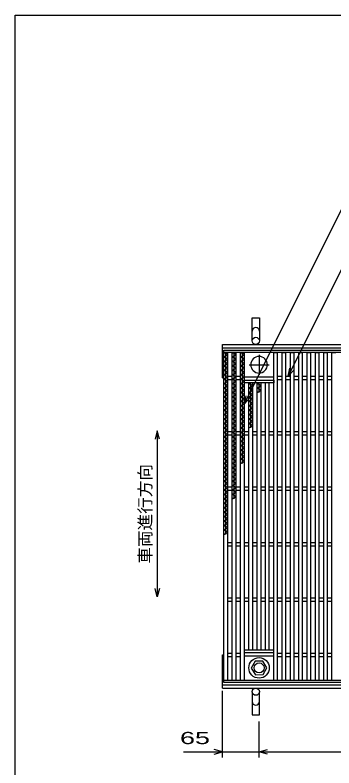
# Model space of a CAD drawing. Units: millimetres, scale not verified. Extents: x -1820 to 1731, y -1282 to 1054.
# Drawn here: x -1729 to -1154, y -305 to 1054 of the extents above; entities that cross this region are included whole.
import ezdxf
from ezdxf.enums import TextEntityAlignment as Align

# ---------------------------------------------------------------- set-up
doc = ezdxf.new("R2010")
doc.units = ezdxf.units.MM
doc.header["$LTSCALE"] = 10
doc.linetypes.add('CHAIN', pattern=[18.5, 12, -1.5, 3.5, -1.5])
for name, color, linetype, lineweight in [('0_2', 150, 'Continuous', 25), ('16', 3, 'Continuous', 25), ('19', 6, 'Continuous', 25), ('22', 2, 'Continuous', 25)]:
    doc.layers.add(name, color=color, linetype=linetype, lineweight=lineweight)
doc.styles.add('ベクトル', font='')
doc.styles.get('ベクトル').set_extended_font_data('ベクトル')

msp = doc.modelspace()

# ---------------------------------------------------------------- linework, layer by layer
at = {"layer": '0_2'}
for p, q in [((-1729, -1146.5), (-1729, 1053.5)), ((-1729, 1053.5), (1731, 1053.5))]:
    msp.add_line(p, q, dxfattribs=at)
at = {"layer": '16'}
for p, q in [((-1352.5, 449), (-852.5, 449)), ((-1352.5, 444.5), (-1352.5, 449)), ((-852.5, 444.5), (-1352.5, 444.5)), ((-1352.5, -146.5), (-1352.5, 444.5)), ((-1352.5, 444.5), (-1345.5, 444.5)), ((-1345.5, 440.5), (-1352.5, 444.5)), ((-1352.5, 436.5), (-1345.5, 440.5)), ((-1345.5, 432.5), (-1352.5, 436.5)), ((-1349, 116.5), (-1349, 444.5)), ((-1345.5, -146.5), (-1345.5, 444.5)), ((-1337.5, -146.5), (-1337.5, 444.5)), ((-1337.5, 444.5), (-1330.5, 444.5)), ((-1330.5, 440.5), (-1337.5, 444.5)), ((-1337.5, 436.5), (-1330.5, 440.5)), ((-1330.5, 432.5), (-1337.5, 436.5)), ((-1334, 180.5), (-1334, 444.5)), ((-1330.5, -146.5), (-1330.5, 444.5)), ((-1322.5, -146.5), (-1322.5, 444.5)), ((-1322.5, 444.5), (-1315.5, 444.5)), ((-1315.5, 440.5), (-1322.5, 444.5)), ((-1322.5, 436.5), (-1315.5, 440.5)), ((-1315.5, 432.5), (-1322.5, 436.5)), ((-1319, 244.5), (-1319, 444.5)), ((-1315.5, -146.5), (-1315.5, 444.5)), ((-1262.5, -146.5), (-1262.5, 444.5)), ((-1262.5, 444.5), (-1255.5, 444.5)), ((-1255.5, -146.5), (-1255.5, 444.5)), ((-1247.5, -146.5), (-1247.5, 444.5)), ((-1247.5, 444.5), (-1240.5, 444.5)), ((-1240.5, -146.5), (-1240.5, 444.5)), ((-1232.5, -146.5), (-1232.5, 444.5)), ((-1232.5, 444.5), (-1225.5, 444.5)), ((-1225.5, -146.5), (-1225.5, 444.5)), ((-1217.5, -146.5), (-1217.5, 444.5)), ((-1217.5, 444.5), (-1210.5, 444.5)), ((-1210.5, -146.5), (-1210.5, 444.5)), ((-1202.5, -146.5), (-1202.5, 444.5)), ((-1202.5, 444.5), (-1195.5, 444.5)), ((-1195.5, -146.5), (-1195.5, 444.5)), ((-1187.5, -146.5), (-1187.5, 444.5)), ((-1187.5, 444.5), (-1180.5, 444.5)), ((-1180.5, -146.5), (-1180.5, 444.5)), ((-1172.5, -146.5), (-1172.5, 444.5)), ((-1172.5, 444.5), (-1165.5, 444.5)), ((-1165.5, -146.5), (-1165.5, 444.5)), ((-1157.5, -146.5), (-1157.5, 444.5)), ((-1157.5, 444.5), (-1150.5, 444.5)), ((-1352.5, 428.5), (-1345.5, 432.5)), ((-1345.5, 424.5), (-1352.5, 428.5)), ((-1352.5, 420.5), (-1345.5, 424.5)), ((-1337.5, 428.5), (-1330.5, 432.5)), ((-1330.5, 424.5), (-1337.5, 428.5)), ((-1337.5, 420.5), (-1330.5, 424.5)), ((-1322.5, 428.5), (-1315.5, 432.5)), ((-1315.5, 424.5), (-1322.5, 428.5)), ((-1322.5, 420.5), (-1315.5, 424.5)), ((-1345.5, 416.5), (-1352.5, 420.5)), ((-1352.5, 412.5), (-1345.5, 416.5)), ((-1345.5, 408.5), (-1352.5, 412.5)), ((-1352.5, 404.5), (-1345.5, 408.5)), ((-1330.5, 416.5), (-1337.5, 420.5)), ((-1337.5, 412.5), (-1330.5, 416.5)), ((-1330.5, 408.5), (-1337.5, 412.5)), ((-1337.5, 404.5), (-1330.5, 408.5)), ((-1315.5, 416.5), (-1322.5, 420.5)), ((-1322.5, 412.5), (-1315.5, 416.5)), ((-1315.5, 408.5), (-1322.5, 412.5)), ((-1322.5, 404.5), (-1315.5, 408.5)), ((-1345.5, 400.5), (-1352.5, 404.5)), ((-1352.5, 396.5), (-1345.5, 400.5)), ((-1345.5, 392.5), (-1352.5, 396.5)), ((-1345.5, 402), (-1337.5, 402)), ((-1345.5, 396), (-1337.5, 396)), ((-1330.5, 400.5), (-1337.5, 404.5)), ((-1337.5, 396.5), (-1330.5, 400.5)), ((-1330.5, 392.5), (-1337.5, 396.5)), ((-1330.5, 402), (-1322.5, 402)), ((-1330.5, 396), (-1322.5, 396)), ((-1315.5, 400.5), (-1322.5, 404.5)), ((-1322.5, 396.5), (-1315.5, 400.5)), ((-1315.5, 392.5), (-1322.5, 396.5)), ((-1315.5, 400.5), (-1262.5, 400.5)), ((-1315.5, 394.5), (-1262.5, 394.5)), ((-1315.5, 390), (-1315.5, 394.5)), ((-1262.5, 394.5), (-1262.5, 390)), ((-1255.5, 402), (-1247.5, 402)), ((-1255.5, 396), (-1247.5, 396)), ((-1240.5, 402), (-1232.5, 402)), ((-1240.5, 396), (-1232.5, 396)), ((-1225.5, 402), (-1217.5, 402)), ((-1225.5, 396), (-1217.5, 396)), ((-1210.5, 402), (-1202.5, 402)), ((-1210.5, 396), (-1202.5, 396)), ((-1195.5, 402), (-1187.5, 402)), ((-1195.5, 396), (-1187.5, 396)), ((-1180.5, 402), (-1172.5, 402)), ((-1180.5, 396), (-1172.5, 396)), ((-1165.5, 402), (-1157.5, 402)), ((-1165.5, 396), (-1157.5, 396)), ((-1352.5, 388.5), (-1345.5, 392.5)), ((-1345.5, 384.5), (-1352.5, 388.5)), ((-1352.5, 380.5), (-1345.5, 384.5)), ((-1345.5, 376.5), (-1352.5, 380.5)), ((-1337.5, 388.5), (-1330.5, 392.5)), ((-1330.5, 384.5), (-1337.5, 388.5)), ((-1337.5, 380.5), (-1330.5, 384.5)), ((-1330.5, 376.5), (-1337.5, 380.5)), ((-1322.5, 388.5), (-1315.5, 392.5)), ((-1315.5, 384.5), (-1322.5, 388.5)), ((-1322.5, 380.5), (-1315.5, 384.5)), ((-1315.5, 376.5), (-1322.5, 380.5)), ((-1262.5, 390), (-1315.5, 390)), ((-1307.5, -92), (-1307.5, 390)), ((-1307.5, 388.5), (-1304.9, 390)), ((-1300.5, 384.5), (-1307.5, 388.5)), ((-1307.5, 380.5), (-1300.5, 384.5)), ((-1300.5, 376.5), (-1307.5, 380.5)), ((-1304, 308.5), (-1304, 390)), ((-1300.5, -92), (-1300.5, 390)), ((-1292.5, -92), (-1292.5, 390)), ((-1292.5, 388.5), (-1289.9, 390)), ((-1285.5, 384.5), (-1292.5, 388.5)), ((-1292.5, 380.5), (-1285.5, 384.5)), ((-1285.5, 376.5), (-1292.5, 380.5)), ((-1289, 372.5), (-1289, 390)), ((-1285.5, -92), (-1285.5, 390)), ((-1277.5, -92), (-1277.5, 390)), ((-1270.5, -92), (-1270.5, 390)), ((-1352.5, 372.5), (-1345.5, 376.5)), ((-1345.5, 368.5), (-1352.5, 372.5)), ((-1352.5, 364.5), (-1345.5, 368.5)), ((-1337.5, 372.5), (-1330.5, 376.5)), ((-1330.5, 368.5), (-1337.5, 372.5)), ((-1337.5, 364.5), (-1330.5, 368.5)), ((-1322.5, 372.5), (-1315.5, 376.5)), ((-1315.5, 368.5), (-1322.5, 372.5)), ((-1322.5, 364.5), (-1315.5, 368.5)), ((-1307.5, 372.5), (-1300.5, 376.5)), ((-1300.5, 368.5), (-1307.5, 372.5)), ((-1307.5, 364.5), (-1300.5, 368.5)), ((-1292.5, 372.5), (-1285.5, 376.5)), ((-1345.5, 360.5), (-1352.5, 364.5)), ((-1352.5, 356.5), (-1345.5, 360.5)), ((-1345.5, 352.5), (-1352.5, 356.5)), ((-1330.5, 360.5), (-1337.5, 364.5)), ((-1337.5, 356.5), (-1330.5, 360.5)), ((-1330.5, 352.5), (-1337.5, 356.5)), ((-1315.5, 360.5), (-1322.5, 364.5)), ((-1322.5, 356.5), (-1315.5, 360.5)), ((-1315.5, 352.5), (-1322.5, 356.5)), ((-1300.5, 360.5), (-1307.5, 364.5)), ((-1307.5, 356.5), (-1300.5, 360.5)), ((-1300.5, 352.5), (-1307.5, 356.5)), ((-1352.5, 348.5), (-1345.5, 352.5)), ((-1345.5, 344.5), (-1352.5, 348.5)), ((-1352.5, 340.5), (-1345.5, 344.5)), ((-1345.5, 336.5), (-1352.5, 340.5)), ((-1337.5, 348.5), (-1330.5, 352.5)), ((-1330.5, 344.5), (-1337.5, 348.5)), ((-1337.5, 340.5), (-1330.5, 344.5)), ((-1330.5, 336.5), (-1337.5, 340.5)), ((-1322.5, 348.5), (-1315.5, 352.5)), ((-1315.5, 344.5), (-1322.5, 348.5)), ((-1322.5, 340.5), (-1315.5, 344.5)), ((-1315.5, 336.5), (-1322.5, 340.5)), ((-1307.5, 348.5), (-1300.5, 352.5)), ((-1300.5, 344.5), (-1307.5, 348.5)), ((-1307.5, 340.5), (-1300.5, 344.5)), ((-1300.5, 336.5), (-1307.5, 340.5)), ((-1352.5, 332.5), (-1345.5, 336.5)), ((-1345.5, 328.5), (-1352.5, 332.5)), ((-1352.5, 324.5), (-1345.5, 328.5)), ((-1337.5, 332.5), (-1330.5, 336.5)), ((-1330.5, 328.5), (-1337.5, 332.5)), ((-1337.5, 324.5), (-1330.5, 328.5)), ((-1322.5, 332.5), (-1315.5, 336.5)), ((-1315.5, 328.5), (-1322.5, 332.5)), ((-1322.5, 324.5), (-1315.5, 328.5)), ((-1307.5, 332.5), (-1300.5, 336.5)), ((-1300.5, 328.5), (-1307.5, 332.5)), ((-1307.5, 324.5), (-1300.5, 328.5)), ((-1345.5, 320.5), (-1352.5, 324.5)), ((-1352.5, 316.5), (-1345.5, 320.5)), ((-1345.5, 312.5), (-1352.5, 316.5)), ((-1352.5, 308.5), (-1345.5, 312.5)), ((-1330.5, 320.5), (-1337.5, 324.5)), ((-1337.5, 316.5), (-1330.5, 320.5)), ((-1330.5, 312.5), (-1337.5, 316.5)), ((-1337.5, 308.5), (-1330.5, 312.5)), ((-1315.5, 320.5), (-1322.5, 324.5)), ((-1322.5, 316.5), (-1315.5, 320.5)), ((-1315.5, 312.5), (-1322.5, 316.5)), ((-1322.5, 308.5), (-1315.5, 312.5)), ((-1300.5, 320.5), (-1307.5, 324.5)), ((-1307.5, 316.5), (-1300.5, 320.5)), ((-1300.5, 312.5), (-1307.5, 316.5)), ((-1307.5, 308.5), (-1300.5, 312.5)), ((-1345.5, 304.5), (-1352.5, 308.5)), ((-1352.5, 300.5), (-1345.5, 304.5)), ((-1345.5, 296.5), (-1352.5, 300.5)), ((-1345.5, 302), (-1337.5, 302)), ((-1330.5, 304.5), (-1337.5, 308.5)), ((-1337.5, 300.5), (-1330.5, 304.5)), ((-1330.5, 296.5), (-1337.5, 300.5)), ((-1330.5, 302), (-1322.5, 302)), ((-1315.5, 304.5), (-1322.5, 308.5)), ((-1322.5, 300.5), (-1315.5, 304.5)), ((-1315.5, 296.5), (-1322.5, 300.5)), ((-1315.5, 302), (-1307.5, 302)), ((-1300.5, 302), (-1292.5, 302)), ((-1285.5, 302), (-1277.5, 302)), ((-1270.5, 302), (-1262.5, 302)), ((-1255.5, 302), (-1247.5, 302)), ((-1240.5, 302), (-1232.5, 302)), ((-1225.5, 302), (-1217.5, 302)), ((-1210.5, 302), (-1202.5, 302)), ((-1195.5, 302), (-1187.5, 302)), ((-1180.5, 302), (-1172.5, 302)), ((-1165.5, 302), (-1157.5, 302)), ((-1352.5, 292.5), (-1345.5, 296.5)), ((-1345.5, 288.5), (-1352.5, 292.5)), ((-1352.5, 284.5), (-1345.5, 288.5)), ((-1345.5, 296), (-1337.5, 296)), ((-1337.5, 292.5), (-1330.5, 296.5)), ((-1330.5, 288.5), (-1337.5, 292.5)), ((-1337.5, 284.5), (-1330.5, 288.5)), ((-1330.5, 296), (-1322.5, 296)), ((-1322.5, 292.5), (-1315.5, 296.5)), ((-1315.5, 288.5), (-1322.5, 292.5)), ((-1322.5, 284.5), (-1315.5, 288.5)), ((-1315.5, 296), (-1307.5, 296)), ((-1300.5, 296), (-1292.5, 296)), ((-1285.5, 296), (-1277.5, 296)), ((-1270.5, 296), (-1262.5, 296)), ((-1255.5, 296), (-1247.5, 296)), ((-1240.5, 296), (-1232.5, 296)), ((-1225.5, 296), (-1217.5, 296)), ((-1210.5, 296), (-1202.5, 296)), ((-1195.5, 296), (-1187.5, 296)), ((-1180.5, 296), (-1172.5, 296)), ((-1165.5, 296), (-1157.5, 296)), ((-1345.5, 280.5), (-1352.5, 284.5)), ((-1352.5, 276.5), (-1345.5, 280.5)), ((-1345.5, 272.5), (-1352.5, 276.5)), ((-1352.5, 268.5), (-1345.5, 272.5)), ((-1330.5, 280.5), (-1337.5, 284.5)), ((-1337.5, 276.5), (-1330.5, 280.5)), ((-1330.5, 272.5), (-1337.5, 276.5)), ((-1337.5, 268.5), (-1330.5, 272.5)), ((-1315.5, 280.5), (-1322.5, 284.5)), ((-1322.5, 276.5), (-1315.5, 280.5)), ((-1315.5, 272.5), (-1322.5, 276.5)), ((-1322.5, 268.5), (-1315.5, 272.5)), ((-1345.5, 264.5), (-1352.5, 268.5)), ((-1352.5, 260.5), (-1345.5, 264.5)), ((-1345.5, 256.5), (-1352.5, 260.5)), ((-1330.5, 264.5), (-1337.5, 268.5)), ((-1337.5, 260.5), (-1330.5, 264.5)), ((-1330.5, 256.5), (-1337.5, 260.5)), ((-1315.5, 264.5), (-1322.5, 268.5)), ((-1322.5, 260.5), (-1315.5, 264.5)), ((-1315.5, 256.5), (-1322.5, 260.5)), ((-1352.5, 252.5), (-1345.5, 256.5)), ((-1345.5, 248.5), (-1352.5, 252.5)), ((-1352.5, 244.5), (-1345.5, 248.5)), ((-1337.5, 252.5), (-1330.5, 256.5)), ((-1330.5, 248.5), (-1337.5, 252.5)), ((-1337.5, 244.5), (-1330.5, 248.5)), ((-1322.5, 252.5), (-1315.5, 256.5)), ((-1315.5, 248.5), (-1322.5, 252.5)), ((-1322.5, 244.5), (-1315.5, 248.5)), ((-1345.5, 240.5), (-1352.5, 244.5)), ((-1352.5, 236.5), (-1345.5, 240.5)), ((-1345.5, 232.5), (-1352.5, 236.5)), ((-1352.5, 228.5), (-1345.5, 232.5)), ((-1330.5, 240.5), (-1337.5, 244.5)), ((-1337.5, 236.5), (-1330.5, 240.5)), ((-1330.5, 232.5), (-1337.5, 236.5)), ((-1337.5, 228.5), (-1330.5, 232.5)), ((-1345.5, 224.5), (-1352.5, 228.5)), ((-1352.5, 220.5), (-1345.5, 224.5)), ((-1345.5, 216.5), (-1352.5, 220.5)), ((-1330.5, 224.5), (-1337.5, 228.5)), ((-1337.5, 220.5), (-1330.5, 224.5)), ((-1330.5, 216.5), (-1337.5, 220.5)), ((-1352.5, 212.5), (-1345.5, 216.5)), ((-1345.5, 208.5), (-1352.5, 212.5)), ((-1352.5, 204.5), (-1345.5, 208.5)), ((-1345.5, 200.5), (-1352.5, 204.5)), ((-1337.5, 212.5), (-1330.5, 216.5)), ((-1330.5, 208.5), (-1337.5, 212.5)), ((-1337.5, 204.5), (-1330.5, 208.5)), ((-1330.5, 200.5), (-1337.5, 204.5)), ((-1352.5, 196.5), (-1345.5, 200.5)), ((-1345.5, 192.5), (-1352.5, 196.5)), ((-1352.5, 188.5), (-1345.5, 192.5)), ((-1345.5, 202), (-1337.5, 202)), ((-1345.5, 196), (-1337.5, 196)), ((-1337.5, 196.5), (-1330.5, 200.5)), ((-1330.5, 192.5), (-1337.5, 196.5)), ((-1337.5, 188.5), (-1330.5, 192.5)), ((-1330.5, 202), (-1322.5, 202)), ((-1330.5, 196), (-1322.5, 196)), ((-1315.5, 202), (-1307.5, 202)), ((-1315.5, 196), (-1307.5, 196)), ((-1300.5, 202), (-1292.5, 202)), ((-1300.5, 196), (-1292.5, 196)), ((-1285.5, 202), (-1277.5, 202)), ((-1285.5, 196), (-1277.5, 196)), ((-1270.5, 202), (-1262.5, 202)), ((-1270.5, 196), (-1262.5, 196)), ((-1255.5, 202), (-1247.5, 202)), ((-1255.5, 196), (-1247.5, 196)), ((-1240.5, 202), (-1232.5, 202)), ((-1240.5, 196), (-1232.5, 196)), ((-1225.5, 202), (-1217.5, 202)), ((-1225.5, 196), (-1217.5, 196)), ((-1210.5, 202), (-1202.5, 202)), ((-1210.5, 196), (-1202.5, 196)), ((-1195.5, 202), (-1187.5, 202)), ((-1195.5, 196), (-1187.5, 196)), ((-1180.5, 202), (-1172.5, 202)), ((-1180.5, 196), (-1172.5, 196)), ((-1165.5, 202), (-1157.5, 202)), ((-1165.5, 196), (-1157.5, 196)), ((-1345.5, 184.5), (-1352.5, 188.5)), ((-1352.5, 180.5), (-1345.5, 184.5)), ((-1345.5, 176.5), (-1352.5, 180.5)), ((-1330.5, 184.5), (-1337.5, 188.5)), ((-1337.5, 180.5), (-1330.5, 184.5)), ((-1352.5, 172.5), (-1345.5, 176.5)), ((-1345.5, 168.5), (-1352.5, 172.5)), ((-1352.5, 164.5), (-1345.5, 168.5)), ((-1345.5, 160.5), (-1352.5, 164.5)), ((-1352.5, 156.5), (-1345.5, 160.5)), ((-1345.5, 152.5), (-1352.5, 156.5)), ((-1352.5, 148.5), (-1345.5, 152.5)), ((-1345.5, 144.5), (-1352.5, 148.5)), ((-1352.5, 140.5), (-1345.5, 144.5)), ((-1345.5, 136.5), (-1352.5, 140.5)), ((-1352.5, 132.5), (-1345.5, 136.5)), ((-1345.5, 128.5), (-1352.5, 132.5)), ((-1352.5, 124.5), (-1345.5, 128.5)), ((-1345.5, 120.5), (-1352.5, 124.5)), ((-1352.5, 116.5), (-1345.5, 120.5)), ((-1345.5, 102), (-1337.5, 102)), ((-1345.5, 96), (-1337.5, 96)), ((-1330.5, 102), (-1322.5, 102)), ((-1330.5, 96), (-1322.5, 96)), ((-1315.5, 102), (-1307.5, 102)), ((-1315.5, 96), (-1307.5, 96)), ((-1300.5, 102), (-1292.5, 102)), ((-1300.5, 96), (-1292.5, 96)), ((-1285.5, 102), (-1277.5, 102)), ((-1285.5, 96), (-1277.5, 96)), ((-1270.5, 102), (-1262.5, 102)), ((-1270.5, 96), (-1262.5, 96)), ((-1255.5, 102), (-1247.5, 102)), ((-1255.5, 96), (-1247.5, 96)), ((-1240.5, 102), (-1232.5, 102)), ((-1240.5, 96), (-1232.5, 96)), ((-1225.5, 102), (-1217.5, 102)), ((-1225.5, 96), (-1217.5, 96)), ((-1210.5, 102), (-1202.5, 102)), ((-1210.5, 96), (-1202.5, 96)), ((-1195.5, 102), (-1187.5, 102)), ((-1195.5, 96), (-1187.5, 96)), ((-1180.5, 102), (-1172.5, 102)), ((-1180.5, 96), (-1172.5, 96)), ((-1165.5, 102), (-1157.5, 102)), ((-1165.5, 96), (-1157.5, 96)), ((-1345.5, 2), (-1337.5, 2)), ((-1330.5, 2), (-1322.5, 2)), ((-1315.5, 2), (-1307.5, 2)), ((-1300.5, 2), (-1292.5, 2)), ((-1285.5, 2), (-1277.5, 2)), ((-1270.5, 2), (-1262.5, 2)), ((-1255.5, 2), (-1247.5, 2)), ((-1240.5, 2), (-1232.5, 2)), ((-1225.5, 2), (-1217.5, 2)), ((-1210.5, 2), (-1202.5, 2)), ((-1195.5, 2), (-1187.5, 2)), ((-1180.5, 2), (-1172.5, 2)), ((-1165.5, 2), (-1157.5, 2)), ((-1345.5, -4), (-1337.5, -4)), ((-1330.5, -4), (-1322.5, -4)), ((-1315.5, -4), (-1307.5, -4)), ((-1300.5, -4), (-1292.5, -4)), ((-1285.5, -4), (-1277.5, -4)), ((-1270.5, -4), (-1262.5, -4)), ((-1255.5, -4), (-1247.5, -4)), ((-1240.5, -4), (-1232.5, -4)), ((-1225.5, -4), (-1217.5, -4)), ((-1210.5, -4), (-1202.5, -4)), ((-1195.5, -4), (-1187.5, -4)), ((-1180.5, -4), (-1172.5, -4)), ((-1165.5, -4), (-1157.5, -4)), ((-1315.5, -92), (-1262.5, -92)), ((-1315.5, -96.5), (-1315.5, -92)), ((-1262.5, -96.5), (-1262.5, -92)), ((-1345.5, -98), (-1337.5, -98)), ((-1345.5, -104), (-1337.5, -104)), ((-1330.5, -98), (-1322.5, -98)), ((-1330.5, -104), (-1322.5, -104)), ((-1315.5, -96.5), (-1262.5, -96.5)), ((-1315.5, -102.5), (-1262.5, -102.5)), ((-1255.5, -98), (-1247.5, -98)), ((-1255.5, -104), (-1247.5, -104)), ((-1240.5, -98), (-1232.5, -98)), ((-1240.5, -104), (-1232.5, -104)), ((-1225.5, -98), (-1217.5, -98)), ((-1225.5, -104), (-1217.5, -104)), ((-1210.5, -98), (-1202.5, -98)), ((-1210.5, -104), (-1202.5, -104)), ((-1195.5, -98), (-1187.5, -98)), ((-1195.5, -104), (-1187.5, -104)), ((-1180.5, -98), (-1172.5, -98)), ((-1180.5, -104), (-1172.5, -104)), ((-1165.5, -98), (-1157.5, -98)), ((-1165.5, -104), (-1157.5, -104)), ((-1296.3, -112.5), (-1303, -124.8)), ((-1282.3, -112.2), (-1296.3, -112.5)), ((-1275, -124.5), (-1282.3, -112.2)), ((-1303, -124.8), (-1295.7, -136.8)), ((-1281.7, -136.4), (-1275, -124.2)), ((-1352.5, -146.5), (-852.5, -146.5)), ((-1352.5, -151), (-1352.5, -146.5)), ((-1352.5, -146.5), (-1345.5, -146.5)), ((-1337.5, -146.5), (-1330.5, -146.5)), ((-1322.5, -146.5), (-1315.5, -146.5)), ((-1307.5, -146.5), (-1300.5, -146.5)), ((-1295.7, -136.8), (-1281.7, -136.4)), ((-1292.5, -146.5), (-1285.5, -146.5)), ((-1277.5, -146.5), (-1270.5, -146.5)), ((-1262.5, -146.5), (-1255.5, -146.5)), ((-1247.5, -146.5), (-1240.5, -146.5)), ((-1232.5, -146.5), (-1225.5, -146.5)), ((-1217.5, -146.5), (-1210.5, -146.5)), ((-1202.5, -146.5), (-1195.5, -146.5)), ((-1187.5, -146.5), (-1180.5, -146.5)), ((-1172.5, -146.5), (-1165.5, -146.5)), ((-1157.5, -146.5), (-1150.5, -146.5)), ((-852.5, -151), (-1352.5, -151))]:
    msp.add_line(p, q, dxfattribs=at)
at = {"layer": '16', "linetype": 'CHAIN'}
for p, q in [((-1289, 440.5), (-1289, 404.5)), ((-1307, 422.5), (-1271, 422.5))]:
    msp.add_line(p, q, dxfattribs=at)
at = {"layer": '16'}
for radius in [18.5, 9]:
    msp.add_circle((-1289, -124.5), radius, dxfattribs=at)
for start, end in [(90, 270), (270, 90)]:
    msp.add_arc((-1289, 422.5), 15, start, end, dxfattribs=at)
at = {"layer": '19'}
for p, q in [((-1301.5, 465.5), (-1301.5, 507.1)), ((-1301.5, 507.1), (-1288.5, 507.1)), ((-1288.5, 507.1), (-1288.5, 465.5)), ((-1355, 459), (-345, 459)), ((-1355, 399), (-1355, 459)), ((-1355, 453), (-345, 453)), ((-1355, 399), (-1352.5, 399)), ((-1355, -161), (-1355, -101)), ((-1355, -101), (-1352.5, -101)), ((-1355, -155), (-345, -155)), ((-1355, -161), (-345, -161)), ((-1301.5, -167.5), (-1301.5, -209.1)), ((-1288.5, -209.1), (-1288.5, -167.5)), ((-1301.5, -209.1), (-1288.5, -209.1))]:
    msp.add_line(p, q, dxfattribs=at)
for centre in [(-1295, 465.5), (-1295, -167.5)]:
    msp.add_circle(centre, 6.5, dxfattribs=at)
for centre, start, end in [((-1295, 483.3), 0, 180), ((-1295, -185.3), 180, 0)]:
    msp.add_arc(centre, 6.5, start, end, dxfattribs=at)
at = {"layer": '22', "color": 4}
for p, q in [((-1315.5, 352), (-1122.8, 737.5)), ((-1236.5, 402), (-1091.2, 692.5)), ((-1236.5, 402), (-1233.5, 416.6)), ((-1236.5, 402), (-1226.5, 413)), ((-1315.5, 352), (-1312.5, 366.6)), ((-1315.5, 352), (-1305.5, 363)), ((-1472.5, 303.5), (-1476.5, 288.5)), ((-1468.5, 288.5), (-1472.5, 303.5)), ((-1472.5, 303.5), (-1472.5, 3.5)), ((-1472.5, 3.5), (-1476.5, 18.5)), ((-1468.5, 18.5), (-1472.5, 3.5)), ((-1355, -286), (-1355, -166)), ((-1289, -286), (-1289, -221)), ((-1425, -276), (-1355, -276)), ((-1355, -276), (-1370, -272)), ((-1370, -280), (-1355, -276)), ((-1355, -276), (-1289, -276)), ((-1289, -276), (-1274, -272)), ((-1274, -280), (-1289, -276)), ((-1289, -276), (-914, -276))]:
    msp.add_line(p, q, dxfattribs=at)

# ---------------------------------------------------------------- texts
at = {"layer": '22', "style": 'ベクトル'}
msp.add_text('車両進行方向', height=21.99, rotation=90, dxfattribs=at).set_placement((-1494.5, 63.5), align=Align.MIDDLE_LEFT)
at = {"layer": '22', "style": 'ベクトル', "width": 1.65}
msp.add_text(' 65 ', height=21.99, dxfattribs=at).set_placement((-1445, -251), align=Align.MIDDLE_LEFT)

doc.saveas('drawing.dxf')
